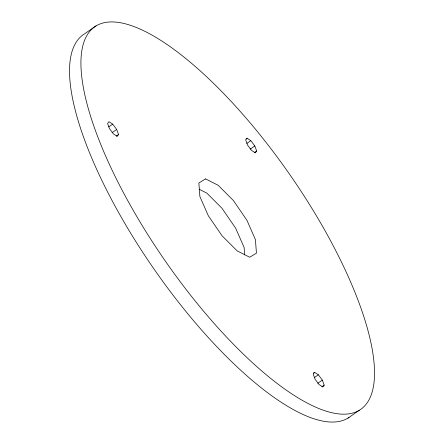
<?xml version="1.0" encoding="UTF-8"?>
<svg xmlns="http://www.w3.org/2000/svg" width="444" height="444" viewBox="0 0 444 444"><rect width="100%" height="100%" fill="white"/><g stroke="black" fill="none" stroke-linecap="round" stroke-linejoin="round"><path stroke-width="0.67" d="M118.559 134.521L117.21 136.369L113.431 133.905L109.446 128.588L107.581 123.526L108.935 121.678L112.709 124.142L116.694 129.459L118.559 134.521L116.295 136.092M247.047 138.184L245.699 140.032L247.558 145.094L251.543 150.411L255.322 152.869L256.671 151.021L254.812 145.959L250.827 140.643L247.047 138.184L245.915 138.972M314.574 372.327L313.225 374.175L315.085 379.237L319.07 384.554L322.849 387.018L324.198 385.17L322.338 380.108L318.354 374.791L314.574 372.327L313.442 373.115M96.032 25.88L84.721 33.733A232.983 75.791 55.2 0 0 152.681 267.116A232.983 75.791 55.2 0 0 349.067 417.404M108.752 126.89L112.709 124.142M112.171 132.595L116.694 129.459M246.864 143.39L250.827 140.643M250.283 149.101L254.812 145.959M254.412 152.592L256.671 151.021M314.391 377.539L318.354 374.791M317.81 383.244L322.338 380.108M321.939 386.741L324.198 385.17M347.968 418.12L359.279 410.267A232.983 75.791 55.2 0 0 217.965 87.746A232.983 75.791 55.2 0 0 105.728 156.21A232.983 75.791 55.2 0 0 359.279 410.267M199.079 189.188L206.887 193.151L222.05 208.341L235.675 228.238L244.122 247.508L244.672 254.934M205.583 178.899L198.873 182.995L199.878 196.492L208.325 215.762L221.95 235.659L237.113 250.849L249.728 257.248L256.438 253.158L255.433 239.655L246.986 220.385L233.366 200.494L218.204 185.303L205.583 178.899"/></g></svg>
